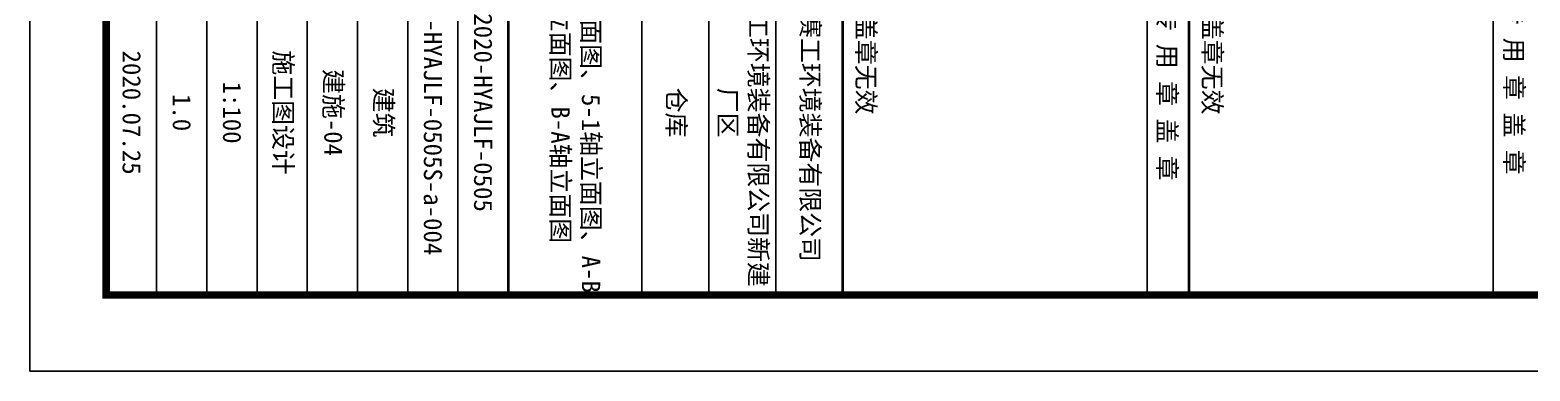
# Model space of a CAD drawing. Extents: x 1885024 to 2490229, y 18495599 to 18794495.
# Drawn here: x 2438333 to 2458045, y 18529461 to 18533948 of the extents above; entities that cross this region are included whole.
import ezdxf

# ---------------------------------------------------------------- set-up
doc = ezdxf.new("R2010")
doc.units = 0
doc.header["$LTSCALE"] = 1000
doc.header["$MEASUREMENT"] = 0
doc.layers.add('TK', color=4, linetype='Continuous')
doc.styles.add('图签宋体', font='', dxfattribs={"height": 300})
doc.styles.get('图签宋体').set_extended_font_data('NSimSun')

# ---------------------------------------------------------------- blocks, each defined once
blk = doc.blocks.new('GeYuanFrame_51638672', base_point=(18.76, 4.34))
at = {"layer": 'TK'}
for p, q in [((532.76, 102.34), (602.76, 102.34)), ((532.76, 93.54), (602.76, 93.54)), ((532.76, 84.74), (602.76, 84.74)), ((532.76, 67.18), (602.76, 67.18)), ((532.76, 67.14), (602.76, 67.14)), ((532.76, 60.58), (602.76, 60.58)), ((532.76, 53.98), (602.76, 53.98)), ((532.76, 47.38), (602.76, 47.38)), ((532.76, 40.78), (602.76, 40.78)), ((532.76, 34.18), (602.76, 34.18)), ((532.76, 27.58), (602.76, 27.58)), ((532.76, 20.98), (602.76, 20.98)), ((532.76, 14.34), (602.76, 14.34))]:
    blk.add_line(p, q, dxfattribs=at)
for points in [[(18.76, 424.34), (612.76, 424.34), (612.76, 4.34), (18.76, 4.34), (18.76, 424.34)], [(532.76, 196.64), (602.76, 196.64)], [(532.76, 151.14), (602.76, 151.14)]]:
    blk.add_lwpolyline(points, dxfattribs=at)
at = {"layer": 'TK', "const_width": 1}
blk.add_lwpolyline([(602.76, 414.34), (43.76, 414.34), (43.76, 14.34), (602.76, 14.34)], close=True, dxfattribs=at)
at = {"layer": 'TK', "const_width": 0.35}
for points in [[(532.76, 156.64), (602.76, 156.64)], [(532.76, 111.14), (602.76, 111.14)], [(532.76, 67.18), (602.76, 67.18)]]:
    blk.add_lwpolyline(points, dxfattribs=at)
at = {"layer": 'TK', "style": '图签宋体'}
for s, p in [('单 位 出 图 专 用 章 盖 章', (544.39, 198.16)), ('本图未盖章无效', (556.1, 158.51)), ('个 人 执 业 专 用 章 盖 章', (545.19, 152.58)), ('本图未盖章无效', (556.1, 113.01))]:
    blk.add_text(s, height=2.4, dxfattribs=at).set_placement(p)
at = {"layer": 'TK', "char_height": 2.4, "width": 48, "attachment_point": 5, "style": '图签宋体'}
for s, insert in [('安徽赛工环境装备有限公司', (578.76, 106.74)), ('安徽赛工环境装备有限公司新建厂区', (578.76, 97.94)), ('仓库', (578.76, 89.14)), ('1-5轴立面图、5-1轴立面图、A-B轴立面图、B-A轴立面图', (578.76, 75.94)), ('2020-HYAJLF-0505', (578.76, 63.88)), ('2020-HYAJLF-0505S-a-004', (578.76, 57.28)), ('建筑', (578.76, 50.68)), ('建施-04', (578.76, 44.08)), ('施工图设计', (578.76, 37.48)), ('1:100', (578.76, 30.88)), ('1.0', (578.76, 24.28)), ('2020.07.25', (578.76, 17.69))]:
    blk.add_mtext(s, dxfattribs=dict(at, insert=insert))

msp = doc.modelspace()

# ---------------------------------------------------------------- block references
at = {"xscale": 100, "yscale": 100, "zscale": 100, "rotation": 270}
msp.add_blockref('GeYuanFrame_51638672', (2438332.5, 18588861.4), dxfattribs=at)

doc.saveas('drawing.dxf')
